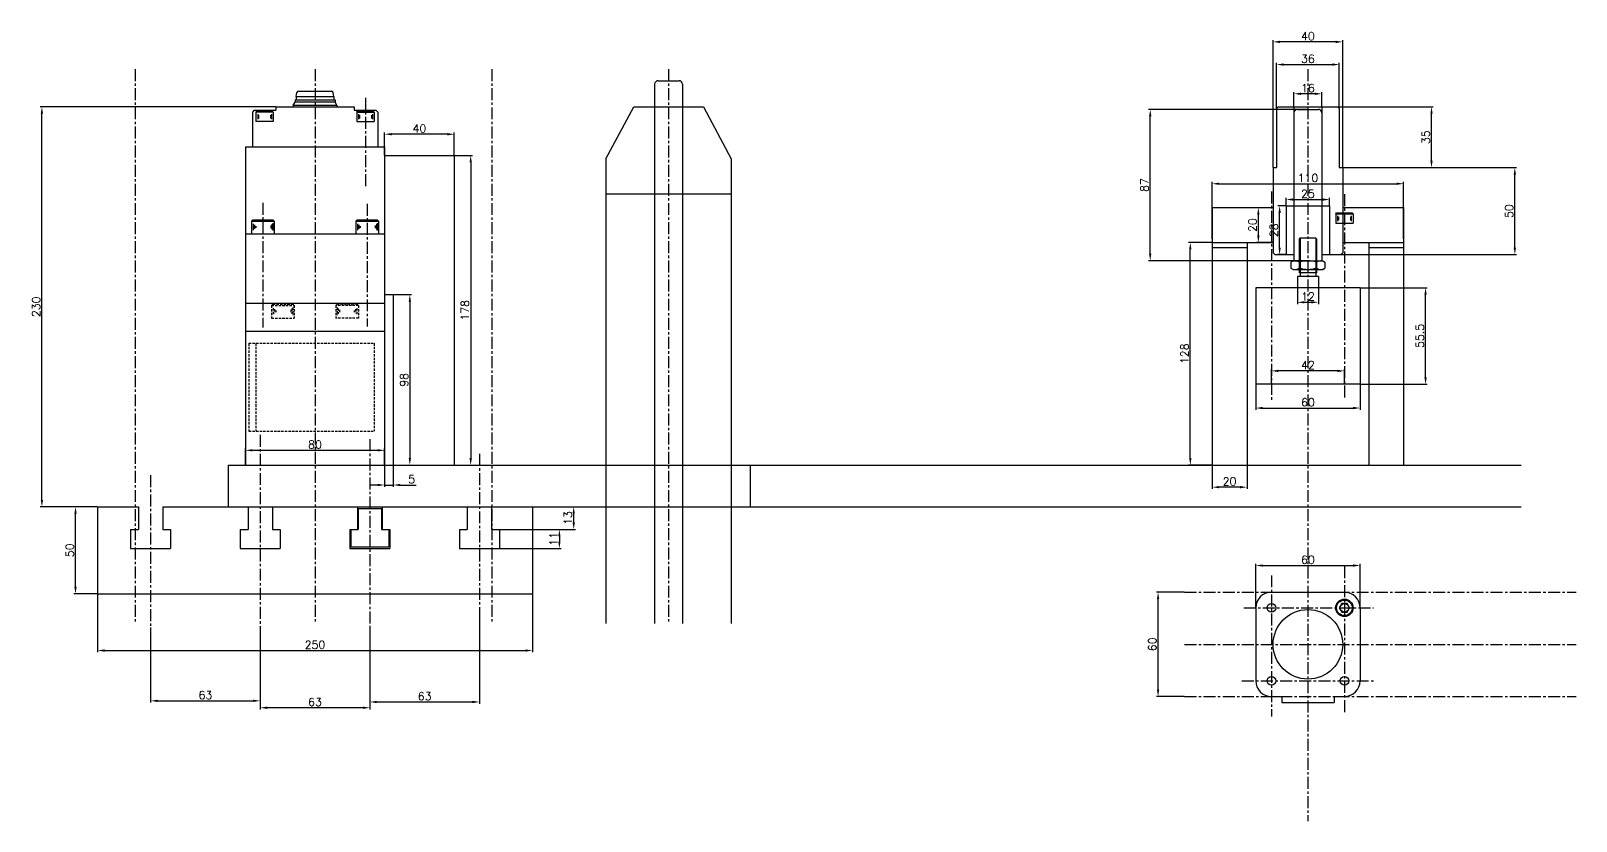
# Model space of a CAD drawing. Extents: x -1050 to 4472, y -2429 to 1188.
# Drawn here: x 715 to 1603, y -803 to -349 of the extents above; entities that cross this region are included whole.
import ezdxf

# ---------------------------------------------------------------- set-up
doc = ezdxf.new("R2010")
doc.units = 0
doc.header["$LTSCALE"] = 5.5
doc.header["$MEASUREMENT"] = 0
doc.linetypes.add('CENTER', pattern=[2, 1.25, -0.25, 0.25, -0.25])
doc.linetypes.add('HIDDEN', pattern=[0.375, 0.25, -0.125])
doc.layers.get('0').update_dxf_attribs({"linetype": 'CONTINUOUS'})
doc.layers.get('DEFPOINTS').update_dxf_attribs({"linetype": 'CONTINUOUS'})
for name, color, linetype in [('CL', 1, 'CENTER'), ('CO', 3, 'CONTINUOUS'), ('FI', 1, 'CONTINUOUS'), ('OC', 1, 'HIDDEN')]:
    doc.layers.add(name, color=color, linetype=linetype)
doc.styles.add('ROMANS', font='ROMANS.SHX')
doc.dimstyles.new('2', dxfattribs={"dimscale": 2, "dimtxt": 2.3, "dimasz": 2, "dimexe": 0.5, "dimexo": 0.0625, "dimgap": 0.5, "dimtad": 1, "dimdec": 4, "dimdsep": 46, "dimtxsty": 'ROMANS', "dimcen": -2, "dimclrt": 7, "dimadec": 0, "dimazin": 0, "dimtfac": 0.869565, "dimtdec": 4, "dimtmove": 0, "dimatfit": 3, "dimfxl": 1, "dimtolj": 1, "dimarcsym": 0})

# ---------------------------------------------------------------- blocks, each defined once
blk = doc.blocks.new('08912L')
for p, q in [((-6.5, 7.2), (-5.7, 8)), ((-6.5, 7.2), (-6.5, 0)), ((-6.5, 0), (6.5, 0)), ((-5.7, 8), (5.7, 8)), ((5.7, 8), (6.5, 7.2)), ((6.5, 7.2), (6.5, 0))]:
    blk.add_line(p, q)
at = {"color": 1}
for p, q in [((-6.5, 7.2), (6.5, 7.2)), ((-5.56, 5.75), (-5.56, 2.02)), ((-4.81, 5.13), (-4.81, 2.89)), ((-4.07, 4.39), (-4.07, 3.39)), ((4.52, 4.76), (4.52, 3.14)), ((5.26, 5.51), (5.26, 2.52)), ((5.76, 6.13), (5.76, 1.78))]:
    blk.add_line(p, q, dxfattribs=at)
blk = doc.blocks.new('06912l')
for p, q in [((-5, 5.5), (-4.5, 6)), ((-5, 5.5), (-5, 0)), ((-5, 0), (5, 0)), ((-4.5, 6), (4.5, 6)), ((5, 5.5), (4.5, 6)), ((5, 5.5), (5, 0))]:
    blk.add_line(p, q)
at = {"color": 1}
for p, q in [((-5, 5.5), (5, 5.5)), ((-3.95, 4.33), (-3.95, 1.3)), ((-3.49, 3.73), (-3.49, 1.75)), ((3.49, 3.73), (3.49, 1.75)), ((3.95, 4.33), (3.95, 1.3))]:
    blk.add_line(p, q, dxfattribs=at)
blk = doc.blocks.new('*D80')
at = {"layer": 'CO', "color": 0, "lineweight": -2}
for p, q in [((855.95, -392.28), (720.59, -392.28)), ((721.59, -618.28), (721.59, -396.28)), ((753.45, -622.28), (720.59, -622.28))]:
    blk.add_line(p, q, dxfattribs=at)
at = {"layer": 'CO', "color": 0}
for points in [[(720.92, -396.28), (722.26, -396.28), (721.59, -392.28)], [(720.92, -618.28), (722.26, -618.28), (721.59, -622.28)]]:
    blk.add_solid(points, dxfattribs=at)
at = {"layer": 'DEFPOINTS', "color": 0}
for p in [(721.59, -392.28), (856.07, -392.28), (753.57, -622.28)]:
    blk.add_point(p, dxfattribs=at)
at = {"layer": 'CO', "color": 7, "insert": (718.29, -507.28), "char_height": 4.6, "attachment_point": 5, "rotation": 90, "style": 'ROMANS'}
blk.add_mtext('\\A1;230', dxfattribs=at)
blk = doc.blocks.new('*D81')
at = {"layer": 'CO', "color": 0, "lineweight": -2}
for p, q in [((753.57, -672.4), (753.57, -705.91)), ((1003.57, -672.4), (1003.57, -705.91)), ((757.57, -704.91), (999.57, -704.91))]:
    blk.add_line(p, q, dxfattribs=at)
at = {"layer": 'CO', "color": 0}
for points in [[(757.57, -704.25), (757.57, -705.58), (753.57, -704.91)], [(999.57, -704.25), (999.57, -705.58), (1003.57, -704.91)]]:
    blk.add_solid(points, dxfattribs=at)
at = {"layer": 'DEFPOINTS', "color": 0}
for p in [(753.57, -672.28), (1003.57, -672.28), (1003.57, -704.91)]:
    blk.add_point(p, dxfattribs=at)
at = {"layer": 'CO', "color": 7, "insert": (878.57, -701.61), "char_height": 4.6, "attachment_point": 5, "style": 'ROMANS'}
blk.add_mtext('\\A1;250', dxfattribs=at)
blk = doc.blocks.new('*D82')
at = {"layer": 'CO', "color": 0, "lineweight": -2}
for p, q in [((753.45, -622.28), (739.91, -622.28)), ((740.91, -668.28), (740.91, -626.28)), ((753.45, -672.28), (739.91, -672.28))]:
    blk.add_line(p, q, dxfattribs=at)
at = {"layer": 'CO', "color": 0}
for points in [[(740.24, -626.28), (741.57, -626.28), (740.91, -622.28)], [(740.24, -668.28), (741.57, -668.28), (740.91, -672.28)]]:
    blk.add_solid(points, dxfattribs=at)
at = {"layer": 'DEFPOINTS', "color": 0}
for p in [(740.91, -622.28), (753.57, -622.28), (753.57, -672.28)]:
    blk.add_point(p, dxfattribs=at)
at = {"layer": 'CO', "color": 7, "insert": (737.61, -647.28), "char_height": 4.6, "attachment_point": 5, "rotation": 90, "style": 'ROMANS'}
blk.add_mtext('\\A1;50', dxfattribs=at)
blk = doc.blocks.new('*D83')
at = {"layer": 'CO', "color": 0, "lineweight": -2}
for p, q in [((984.7, -635.28), (1020, -635.28)), ((1019, -639.28), (1019, -642.28)), ((984.7, -646.28), (1020, -646.28))]:
    blk.add_line(p, q, dxfattribs=at)
at = {"layer": 'CO', "color": 0}
for points in [[(1018.33, -639.28), (1019.66, -639.28), (1019, -635.28)], [(1018.33, -642.28), (1019.66, -642.28), (1019, -646.28)]]:
    blk.add_solid(points, dxfattribs=at)
at = {"layer": 'DEFPOINTS', "color": 0}
for p in [(984.57, -635.28), (984.57, -646.28), (1019, -646.28)]:
    blk.add_point(p, dxfattribs=at)
at = {"layer": 'CO', "color": 7, "insert": (1015.7, -640.78), "char_height": 4.6, "attachment_point": 5, "rotation": 90, "style": 'ROMANS'}
blk.add_mtext('\\A1;11', dxfattribs=at)
blk = doc.blocks.new('*D84')
at = {"layer": 'CO', "color": 0, "lineweight": -2}
for p, q in [((1003.7, -622.28), (1028.25, -622.28)), ((1027.25, -631.28), (1027.25, -626.28)), ((984.7, -635.28), (1028.25, -635.28))]:
    blk.add_line(p, q, dxfattribs=at)
at = {"layer": 'CO', "color": 0}
for points in [[(1026.58, -626.28), (1027.91, -626.28), (1027.25, -622.28)], [(1026.58, -631.28), (1027.91, -631.28), (1027.25, -635.28)]]:
    blk.add_solid(points, dxfattribs=at)
at = {"layer": 'DEFPOINTS', "color": 0}
for p in [(1003.57, -622.28), (1027.25, -622.28), (984.57, -635.28)]:
    blk.add_point(p, dxfattribs=at)
at = {"layer": 'CO', "color": 7, "insert": (1023.95, -628.78), "char_height": 4.6, "attachment_point": 5, "rotation": 90, "style": 'ROMANS'}
blk.add_mtext('\\A1;13', dxfattribs=at)
blk = doc.blocks.new('*D85')
at = {"layer": 'CO', "color": 0, "lineweight": -2}
for p, q in [((784.07, -691.59), (784.07, -734.82)), ((847.07, -691.59), (847.07, -734.82)), ((788.07, -733.82), (843.07, -733.82))]:
    blk.add_line(p, q, dxfattribs=at)
at = {"layer": 'CO', "color": 0}
for points in [[(788.07, -733.16), (788.07, -734.49), (784.07, -733.82)], [(843.07, -733.16), (843.07, -734.49), (847.07, -733.82)]]:
    blk.add_solid(points, dxfattribs=at)
at = {"layer": 'DEFPOINTS', "color": 0}
for p in [(784.07, -691.46), (847.07, -691.46), (847.07, -733.82)]:
    blk.add_point(p, dxfattribs=at)
at = {"layer": 'CO', "color": 7, "insert": (815.57, -730.52), "char_height": 4.6, "attachment_point": 5, "style": 'ROMANS'}
blk.add_mtext('\\A1;63', dxfattribs=at)
blk = doc.blocks.new('*D86')
at = {"layer": 'CO', "color": 0, "lineweight": -2}
for p, q in [((847.07, -691.59), (847.07, -738.8)), ((910.07, -691.59), (910.07, -738.8)), ((906.07, -737.8), (851.07, -737.8))]:
    blk.add_line(p, q, dxfattribs=at)
at = {"layer": 'CO', "color": 0}
for points in [[(851.07, -737.13), (851.07, -738.47), (847.07, -737.8)], [(906.07, -737.13), (906.07, -738.47), (910.07, -737.8)]]:
    blk.add_solid(points, dxfattribs=at)
at = {"layer": 'DEFPOINTS', "color": 0}
for p in [(847.07, -691.46), (910.07, -691.46), (847.07, -737.8)]:
    blk.add_point(p, dxfattribs=at)
at = {"layer": 'CO', "color": 7, "insert": (878.57, -734.5), "char_height": 4.6, "attachment_point": 5, "style": 'ROMANS'}
blk.add_mtext('\\A1;63', dxfattribs=at)
blk = doc.blocks.new('*D87')
at = {"layer": 'CO', "color": 0, "lineweight": -2}
for p, q in [((910.07, -691.59), (910.07, -735.49)), ((973.07, -684.32), (973.07, -735.49)), ((914.07, -734.49), (969.07, -734.49))]:
    blk.add_line(p, q, dxfattribs=at)
at = {"layer": 'CO', "color": 0}
for points in [[(914.07, -733.82), (914.07, -735.15), (910.07, -734.49)], [(969.07, -733.82), (969.07, -735.15), (973.07, -734.49)]]:
    blk.add_solid(points, dxfattribs=at)
at = {"layer": 'DEFPOINTS', "color": 0}
for p in [(910.07, -691.46), (973.07, -684.19), (973.07, -734.49)]:
    blk.add_point(p, dxfattribs=at)
at = {"layer": 'CO', "color": 7, "insert": (941.57, -731.19), "char_height": 4.6, "attachment_point": 5, "style": 'ROMANS'}
blk.add_mtext('\\A1;63', dxfattribs=at)
blk = doc.blocks.new('*D90')
at = {"layer": 'CO', "color": 0, "lineweight": -2}
for p, q in [((838.57, -598.15), (838.57, -588.79)), ((842.57, -589.79), (914.57, -589.79)), ((918.57, -598.15), (918.57, -588.79))]:
    blk.add_line(p, q, dxfattribs=at)
at = {"layer": 'CO', "color": 0}
for points in [[(842.57, -589.12), (842.57, -590.46), (838.57, -589.79)], [(914.57, -589.12), (914.57, -590.46), (918.57, -589.79)]]:
    blk.add_solid(points, dxfattribs=at)
at = {"layer": 'DEFPOINTS', "color": 0}
for p in [(918.57, -589.79), (838.57, -598.28), (918.57, -598.28)]:
    blk.add_point(p, dxfattribs=at)
at = {"layer": 'CO', "color": 7, "insert": (878.57, -586.49), "char_height": 4.6, "attachment_point": 5, "style": 'ROMANS'}
blk.add_mtext('\\A1;80', dxfattribs=at)
blk = doc.blocks.new('06912s')
blk.add_lwpolyline([(-1.48, 2.55), (-2.95, 0), (-1.48, -2.55), (1.48, -2.55), (2.95, 0), (1.48, 2.55)], close=True)
blk.add_circle((0, 0), 5)
at = {"color": 1}
blk.add_circle((0, 0), 4.5, dxfattribs=at)
blk = doc.blocks.new('*D110')
at = {"layer": 'CO', "color": 0, "lineweight": -2}
for p, q in [((1394.22, -598.4), (1394.22, -611.98)), ((1414.22, -598.4), (1414.22, -611.98)), ((1410.22, -610.98), (1398.22, -610.98))]:
    blk.add_line(p, q, dxfattribs=at)
at = {"layer": 'CO', "color": 0}
for points in [[(1398.22, -610.31), (1398.22, -611.64), (1394.22, -610.98)], [(1410.22, -610.31), (1410.22, -611.64), (1414.22, -610.98)]]:
    blk.add_solid(points, dxfattribs=at)
at = {"layer": 'DEFPOINTS', "color": 0}
for p in [(1394.22, -598.28), (1414.22, -598.28), (1394.22, -610.98)]:
    blk.add_point(p, dxfattribs=at)
at = {"layer": 'CO', "color": 7, "insert": (1404.22, -607.68), "char_height": 4.6, "attachment_point": 5, "style": 'ROMANS'}
blk.add_mtext('\\A1;20', dxfattribs=at)
blk = doc.blocks.new('*D111')
at = {"layer": 'CO', "color": 0, "lineweight": -2}
for p, q in [((1394.1, -470.28), (1380.64, -470.28)), ((1381.64, -594.28), (1381.64, -474.28)), ((1394.1, -598.28), (1380.64, -598.28))]:
    blk.add_line(p, q, dxfattribs=at)
at = {"layer": 'CO', "color": 0}
for points in [[(1380.98, -474.28), (1382.31, -474.28), (1381.64, -470.28)], [(1380.98, -594.28), (1382.31, -594.28), (1381.64, -598.28)]]:
    blk.add_solid(points, dxfattribs=at)
at = {"layer": 'DEFPOINTS', "color": 0}
for p in [(1381.64, -470.28), (1394.22, -470.28), (1394.22, -598.28)]:
    blk.add_point(p, dxfattribs=at)
at = {"layer": 'CO', "color": 7, "insert": (1378.34, -534.28), "char_height": 4.6, "attachment_point": 5, "rotation": 90, "style": 'ROMANS'}
blk.add_mtext('\\A1;128', dxfattribs=at)
blk = doc.blocks.new('*D112')
at = {"layer": 'CO', "color": 0, "lineweight": -2}
for p, q in [((1378.14, -671.35), (1362.11, -671.35)), ((1363.11, -727.35), (1363.11, -675.35)), ((1378.14, -731.35), (1362.11, -731.35))]:
    blk.add_line(p, q, dxfattribs=at)
at = {"layer": 'CO', "color": 0}
for points in [[(1362.44, -675.35), (1363.77, -675.35), (1363.11, -671.35)], [(1362.44, -727.35), (1363.77, -727.35), (1363.11, -731.35)]]:
    blk.add_solid(points, dxfattribs=at)
at = {"layer": 'DEFPOINTS', "color": 0}
for p in [(1363.11, -671.35), (1378.26, -671.35), (1378.26, -731.35)]:
    blk.add_point(p, dxfattribs=at)
at = {"layer": 'CO', "color": 7, "insert": (1359.81, -701.35), "char_height": 4.6, "attachment_point": 5, "rotation": 90, "style": 'ROMANS'}
blk.add_mtext('\\A1;60', dxfattribs=at)
blk = doc.blocks.new('*D113')
at = {"layer": 'CO', "color": 0, "lineweight": -2}
for p, q in [((1429.1, -450.28), (1419.74, -450.28)), ((1420.74, -466.28), (1420.74, -454.28)), ((1429.1, -470.28), (1419.74, -470.28))]:
    blk.add_line(p, q, dxfattribs=at)
at = {"layer": 'CO', "color": 0}
for points in [[(1420.07, -454.28), (1421.41, -454.28), (1420.74, -450.28)], [(1420.07, -466.28), (1421.41, -466.28), (1420.74, -470.28)]]:
    blk.add_solid(points, dxfattribs=at)
at = {"layer": 'DEFPOINTS', "color": 0}
for p in [(1420.74, -450.28), (1429.22, -450.28), (1429.22, -470.28)]:
    blk.add_point(p, dxfattribs=at)
at = {"layer": 'CO', "color": 7, "insert": (1417.44, -460.28), "char_height": 4.6, "attachment_point": 5, "rotation": 90, "style": 'ROMANS'}
blk.add_mtext('\\A1;20', dxfattribs=at)
blk = doc.blocks.new('*D114')
at = {"layer": 'CO', "color": 0, "lineweight": -2}
for p, q in [((1394.22, -468.15), (1394.22, -435.52)), ((1398.22, -436.52), (1500.22, -436.52)), ((1504.22, -468.15), (1504.22, -435.52))]:
    blk.add_line(p, q, dxfattribs=at)
at = {"layer": 'CO', "color": 0}
for points in [[(1398.22, -435.85), (1398.22, -437.18), (1394.22, -436.52)], [(1500.22, -435.85), (1500.22, -437.18), (1504.22, -436.52)]]:
    blk.add_solid(points, dxfattribs=at)
at = {"layer": 'DEFPOINTS', "color": 0}
for p in [(1504.22, -436.52), (1394.22, -468.28), (1504.22, -468.28)]:
    blk.add_point(p, dxfattribs=at)
at = {"layer": 'CO', "color": 7, "insert": (1449.22, -433.22), "char_height": 4.6, "attachment_point": 5, "style": 'ROMANS'}
blk.add_mtext('\\A1;110', dxfattribs=at)
blk = doc.blocks.new('*D115')
at = {"layer": 'CO', "color": 0, "lineweight": -2}
for p, q in [((1431.22, -393.15), (1431.22, -367)), ((1435.22, -368), (1463.22, -368)), ((1467.22, -393.15), (1467.22, -367))]:
    blk.add_line(p, q, dxfattribs=at)
at = {"layer": 'CO', "color": 0}
for points in [[(1435.22, -367.33), (1435.22, -368.66), (1431.22, -368)], [(1463.22, -367.33), (1463.22, -368.66), (1467.22, -368)]]:
    blk.add_solid(points, dxfattribs=at)
at = {"layer": 'DEFPOINTS', "color": 0}
for p in [(1467.22, -368), (1431.22, -393.28), (1467.22, -393.28)]:
    blk.add_point(p, dxfattribs=at)
at = {"layer": 'CO', "color": 7, "insert": (1449.22, -364.7), "char_height": 4.6, "attachment_point": 5, "style": 'ROMANS'}
blk.add_mtext('\\A1;36', dxfattribs=at)
blk = doc.blocks.new('*D116')
at = {"layer": 'CO', "color": 0, "lineweight": -2}
for p, q in [((1429.22, -427.15), (1429.22, -353.96)), ((1465.22, -354.96), (1433.22, -354.96)), ((1469.22, -427.15), (1469.22, -353.96))]:
    blk.add_line(p, q, dxfattribs=at)
at = {"layer": 'CO', "color": 0}
for points in [[(1433.22, -354.29), (1433.22, -355.63), (1429.22, -354.96)], [(1465.22, -354.29), (1465.22, -355.63), (1469.22, -354.96)]]:
    blk.add_solid(points, dxfattribs=at)
at = {"layer": 'DEFPOINTS', "color": 0}
for p in [(1429.22, -354.96), (1429.22, -427.28), (1469.22, -427.28)]:
    blk.add_point(p, dxfattribs=at)
at = {"layer": 'CO', "color": 7, "insert": (1449.22, -351.66), "char_height": 4.6, "attachment_point": 5, "style": 'ROMANS'}
blk.add_mtext('\\A1;40', dxfattribs=at)
blk = doc.blocks.new('*D117')
at = {"layer": 'CO', "color": 0, "lineweight": -2}
for p, q in [((1469.35, -427.28), (1569.17, -427.28)), ((1568.17, -473.28), (1568.17, -431.28)), ((1468.35, -477.28), (1569.17, -477.28))]:
    blk.add_line(p, q, dxfattribs=at)
at = {"layer": 'CO', "color": 0}
for points in [[(1567.5, -431.28), (1568.83, -431.28), (1568.17, -427.28)], [(1567.5, -473.28), (1568.83, -473.28), (1568.17, -477.28)]]:
    blk.add_solid(points, dxfattribs=at)
at = {"layer": 'DEFPOINTS', "color": 0}
for p in [(1469.22, -427.28), (1568.17, -427.28), (1468.22, -477.28)]:
    blk.add_point(p, dxfattribs=at)
at = {"layer": 'CO', "color": 7, "insert": (1564.87, -452.28), "char_height": 4.6, "attachment_point": 5, "rotation": 90, "style": 'ROMANS'}
blk.add_mtext('\\A1;50', dxfattribs=at)
blk = doc.blocks.new('*D118')
at = {"layer": 'CO', "color": 0, "lineweight": -2}
for p, q in [((1466.35, -392.28), (1521.26, -392.28)), ((1520.26, -423.28), (1520.26, -396.28)), ((1469.35, -427.28), (1521.26, -427.28))]:
    blk.add_line(p, q, dxfattribs=at)
at = {"layer": 'CO', "color": 0}
for points in [[(1519.6, -396.28), (1520.93, -396.28), (1520.26, -392.28)], [(1519.6, -423.28), (1520.93, -423.28), (1520.26, -427.28)]]:
    blk.add_solid(points, dxfattribs=at)
at = {"layer": 'DEFPOINTS', "color": 0}
for p in [(1466.22, -392.28), (1520.26, -392.28), (1469.22, -427.28)]:
    blk.add_point(p, dxfattribs=at)
at = {"layer": 'CO', "color": 7, "insert": (1516.96, -409.78), "char_height": 4.6, "attachment_point": 5, "rotation": 90, "style": 'ROMANS'}
blk.add_mtext('\\A1;35', dxfattribs=at)
blk = doc.blocks.new('*D119')
at = {"layer": 'CO', "color": 0, "lineweight": -2}
for p, q in [((1436.6, -449.28), (1431.97, -449.28)), ((1432.97, -473.28), (1432.97, -453.28)), ((1436.6, -477.28), (1431.97, -477.28))]:
    blk.add_line(p, q, dxfattribs=at)
at = {"layer": 'CO', "color": 0}
for points in [[(1432.31, -453.28), (1433.64, -453.28), (1432.97, -449.28)], [(1432.31, -473.28), (1433.64, -473.28), (1432.97, -477.28)]]:
    blk.add_solid(points, dxfattribs=at)
at = {"layer": 'DEFPOINTS', "color": 0}
for p in [(1432.97, -449.28), (1436.72, -449.28), (1436.72, -477.28)]:
    blk.add_point(p, dxfattribs=at)
at = {"layer": 'CO', "color": 7, "insert": (1429.67, -463.28), "char_height": 4.6, "attachment_point": 5, "rotation": 90, "style": 'ROMANS'}
blk.add_mtext('\\A1;28', dxfattribs=at)
blk = doc.blocks.new('*D120')
at = {"layer": 'CO', "color": 0, "lineweight": -2}
for p, q in [((1436.72, -449.15), (1436.72, -444.6)), ((1440.72, -445.6), (1457.72, -445.6)), ((1461.72, -449.15), (1461.72, -444.6))]:
    blk.add_line(p, q, dxfattribs=at)
at = {"layer": 'CO', "color": 0}
for points in [[(1440.72, -444.94), (1440.72, -446.27), (1436.72, -445.6)], [(1457.72, -444.94), (1457.72, -446.27), (1461.72, -445.6)]]:
    blk.add_solid(points, dxfattribs=at)
at = {"layer": 'DEFPOINTS', "color": 0}
for p in [(1436.72, -449.28), (1461.72, -445.6), (1461.72, -449.28)]:
    blk.add_point(p, dxfattribs=at)
at = {"layer": 'CO', "color": 7, "insert": (1449.22, -442.3), "char_height": 4.6, "attachment_point": 5, "style": 'ROMANS'}
blk.add_mtext('\\A1;25', dxfattribs=at)
blk = doc.blocks.new('*D121')
at = {"layer": 'CO', "color": 0, "lineweight": -2}
for p, q in [((1441.22, -392.15), (1441.22, -383.81)), ((1453.22, -384.81), (1445.22, -384.81)), ((1457.22, -392.15), (1457.22, -383.81))]:
    blk.add_line(p, q, dxfattribs=at)
at = {"layer": 'CO', "color": 0}
for points in [[(1445.22, -384.14), (1445.22, -385.48), (1441.22, -384.81)], [(1453.22, -384.14), (1453.22, -385.48), (1457.22, -384.81)]]:
    blk.add_solid(points, dxfattribs=at)
at = {"layer": 'DEFPOINTS', "color": 0}
for p in [(1441.22, -384.81), (1441.22, -392.28), (1457.22, -392.28)]:
    blk.add_point(p, dxfattribs=at)
at = {"layer": 'CO', "color": 7, "insert": (1449.22, -381.51), "char_height": 4.6, "attachment_point": 5, "style": 'ROMANS'}
blk.add_mtext('\\A1;16', dxfattribs=at)
blk = doc.blocks.new('*D122')
at = {"layer": 'CO', "color": 0, "lineweight": -2}
for p, q in [((1449.1, -393.78), (1357.61, -393.78)), ((1358.61, -476.78), (1358.61, -397.78)), ((1449.1, -480.78), (1357.61, -480.78))]:
    blk.add_line(p, q, dxfattribs=at)
at = {"layer": 'CO', "color": 0}
for points in [[(1357.94, -397.78), (1359.27, -397.78), (1358.61, -393.78)], [(1357.94, -476.78), (1359.27, -476.78), (1358.61, -480.78)]]:
    blk.add_solid(points, dxfattribs=at)
at = {"layer": 'DEFPOINTS', "color": 0}
for p in [(1358.61, -393.78), (1449.22, -393.78), (1449.22, -480.78)]:
    blk.add_point(p, dxfattribs=at)
at = {"layer": 'CO', "color": 7, "insert": (1355.31, -437.28), "char_height": 4.6, "attachment_point": 5, "rotation": 90, "style": 'ROMANS'}
blk.add_mtext('\\A1;87', dxfattribs=at)
blk = doc.blocks.new('*D123')
at = {"layer": 'CO', "color": 0, "lineweight": -2}
for p, q in [((918.57, -420.15), (918.57, -407.05)), ((954.57, -408.05), (922.57, -408.05)), ((958.57, -420.15), (958.57, -407.05))]:
    blk.add_line(p, q, dxfattribs=at)
at = {"layer": 'CO', "color": 0}
for points in [[(922.57, -407.38), (922.57, -408.72), (918.57, -408.05)], [(954.57, -407.38), (954.57, -408.72), (958.57, -408.05)]]:
    blk.add_solid(points, dxfattribs=at)
at = {"layer": 'DEFPOINTS', "color": 0}
for p in [(918.57, -408.05), (918.57, -420.28), (958.57, -420.28)]:
    blk.add_point(p, dxfattribs=at)
at = {"layer": 'CO', "color": 7, "insert": (938.57, -404.75), "char_height": 4.6, "attachment_point": 5, "style": 'ROMANS'}
blk.add_mtext('\\A1;40', dxfattribs=at)
blk = doc.blocks.new('*D124')
at = {"layer": 'CO', "color": 0, "lineweight": -2}
for p, q in [((958.7, -420.28), (969.04, -420.28)), ((968.04, -424.28), (968.04, -594.28)), ((958.7, -598.28), (969.04, -598.28))]:
    blk.add_line(p, q, dxfattribs=at)
at = {"layer": 'CO', "color": 0}
for points in [[(967.37, -424.28), (968.7, -424.28), (968.04, -420.28)], [(967.37, -594.28), (968.7, -594.28), (968.04, -598.28)]]:
    blk.add_solid(points, dxfattribs=at)
at = {"layer": 'DEFPOINTS', "color": 0}
for p in [(958.57, -420.28), (958.57, -598.28), (968.04, -598.28)]:
    blk.add_point(p, dxfattribs=at)
at = {"layer": 'CO', "color": 7, "insert": (964.74, -509.28), "char_height": 4.6, "attachment_point": 5, "rotation": 90, "style": 'ROMANS'}
blk.add_mtext('\\A1;178', dxfattribs=at)
blk = doc.blocks.new('*D125')
at = {"layer": 'CO', "color": 0, "lineweight": -2}
for p, q in [((923.7, -500.28), (934.06, -500.28)), ((933.06, -504.28), (933.06, -594.28)), ((923.7, -598.28), (934.06, -598.28))]:
    blk.add_line(p, q, dxfattribs=at)
at = {"layer": 'CO', "color": 0}
for points in [[(932.39, -504.28), (933.73, -504.28), (933.06, -500.28)], [(932.39, -594.28), (933.73, -594.28), (933.06, -598.28)]]:
    blk.add_solid(points, dxfattribs=at)
at = {"layer": 'DEFPOINTS', "color": 0}
for p in [(923.57, -500.28), (923.57, -598.28), (933.06, -598.28)]:
    blk.add_point(p, dxfattribs=at)
at = {"layer": 'CO', "color": 7, "insert": (929.76, -549.28), "char_height": 4.6, "attachment_point": 5, "rotation": 90, "style": 'ROMANS'}
blk.add_mtext('\\A1;98', dxfattribs=at)
blk = doc.blocks.new('*D126')
at = {"layer": 'CO', "color": 0, "lineweight": -2}
for p, q in [((918.57, -598.4), (918.57, -610.74)), ((923.57, -598.4), (923.57, -610.74)), ((914.57, -609.74), (910.57, -609.74)), ((918.57, -609.74), (923.57, -609.74)), ((927.57, -609.74), (936.64, -609.74))]:
    blk.add_line(p, q, dxfattribs=at)
at = {"layer": 'CO', "color": 0}
for points in [[(914.57, -609.07), (914.57, -610.41), (918.57, -609.74)], [(927.57, -609.07), (927.57, -610.41), (923.57, -609.74)]]:
    blk.add_solid(points, dxfattribs=at)
at = {"layer": 'DEFPOINTS', "color": 0}
for p in [(918.57, -598.28), (923.57, -598.28), (923.57, -609.74)]:
    blk.add_point(p, dxfattribs=at)
at = {"layer": 'CO', "color": 7, "insert": (934.11, -606.44), "char_height": 4.6, "attachment_point": 5, "style": 'ROMANS'}
blk.add_mtext('\\A1;5', dxfattribs=at)
blk = doc.blocks.new('*D134')
at = {"layer": 'CO', "color": 0, "lineweight": -2}
for p, q in [((1419.22, -551.9), (1419.22, -566.48)), ((1479.22, -551.9), (1479.22, -566.48)), ((1423.22, -565.48), (1475.22, -565.48))]:
    blk.add_line(p, q, dxfattribs=at)
at = {"layer": 'CO', "color": 0}
for points in [[(1423.22, -564.81), (1423.22, -566.15), (1419.22, -565.48)], [(1475.22, -564.81), (1475.22, -566.15), (1479.22, -565.48)]]:
    blk.add_solid(points, dxfattribs=at)
at = {"layer": 'DEFPOINTS', "color": 0}
for p in [(1419.22, -551.78), (1479.22, -551.78), (1479.22, -565.48)]:
    blk.add_point(p, dxfattribs=at)
at = {"layer": 'CO', "color": 7, "insert": (1449.22, -562.18), "char_height": 4.6, "attachment_point": 5, "style": 'ROMANS'}
blk.add_mtext('\\A1;60', dxfattribs=at)
blk = doc.blocks.new('*D135')
at = {"layer": 'CO', "color": 0, "lineweight": -2}
for p, q in [((1428.22, -551.65), (1428.22, -543.13)), ((1466.22, -544.13), (1432.22, -544.13)), ((1470.22, -551.65), (1470.22, -543.13))]:
    blk.add_line(p, q, dxfattribs=at)
at = {"layer": 'CO', "color": 0}
for points in [[(1432.22, -543.46), (1432.22, -544.8), (1428.22, -544.13)], [(1466.22, -543.46), (1466.22, -544.8), (1470.22, -544.13)]]:
    blk.add_solid(points, dxfattribs=at)
at = {"layer": 'DEFPOINTS', "color": 0}
for p in [(1428.22, -544.13), (1428.22, -551.78), (1470.22, -551.78)]:
    blk.add_point(p, dxfattribs=at)
at = {"layer": 'CO', "color": 7, "insert": (1449.22, -540.83), "char_height": 4.6, "attachment_point": 5, "style": 'ROMANS'}
blk.add_mtext('\\A1;42', dxfattribs=at)
blk = doc.blocks.new('*D136')
at = {"layer": 'CO', "color": 0, "lineweight": -2}
for p, q in [((1479.35, -496.28), (1517.84, -496.28)), ((1516.84, -547.78), (1516.84, -500.28)), ((1479.35, -551.78), (1517.84, -551.78))]:
    blk.add_line(p, q, dxfattribs=at)
at = {"layer": 'CO', "color": 0}
for points in [[(1516.17, -500.28), (1517.51, -500.28), (1516.84, -496.28)], [(1516.17, -547.78), (1517.51, -547.78), (1516.84, -551.78)]]:
    blk.add_solid(points, dxfattribs=at)
at = {"layer": 'DEFPOINTS', "color": 0}
for p in [(1479.22, -496.28), (1516.84, -496.28), (1479.22, -551.78)]:
    blk.add_point(p, dxfattribs=at)
at = {"layer": 'CO', "color": 7, "insert": (1513.54, -524.03), "char_height": 4.6, "attachment_point": 5, "rotation": 90, "style": 'ROMANS'}
blk.add_mtext('\\A1;55.5', dxfattribs=at)
blk = doc.blocks.new('*D247')
at = {"layer": 'CO', "color": 0, "lineweight": -2}
for p, q in [((1419.22, -680.23), (1419.22, -655.04)), ((1423.22, -656.04), (1475.22, -656.04)), ((1479.22, -680.23), (1479.22, -655.04))]:
    blk.add_line(p, q, dxfattribs=at)
at = {"layer": 'CO', "color": 0}
for points in [[(1423.22, -655.37), (1423.22, -656.7), (1419.22, -656.04)], [(1475.22, -655.37), (1475.22, -656.7), (1479.22, -656.04)]]:
    blk.add_solid(points, dxfattribs=at)
at = {"layer": 'DEFPOINTS', "color": 0}
for p in [(1479.22, -656.04), (1419.22, -680.35), (1479.22, -680.35)]:
    blk.add_point(p, dxfattribs=at)
at = {"layer": 'CO', "color": 7, "insert": (1449.22, -652.74), "char_height": 4.6, "attachment_point": 5, "style": 'ROMANS'}
blk.add_mtext('\\A1;60', dxfattribs=at)
blk = doc.blocks.new('*D248')
at = {"layer": 'CO', "color": 0, "lineweight": -2}
for p, q in [((1443.22, -496.4), (1443.22, -505.69)), ((1455.22, -496.4), (1455.22, -505.69)), ((1447.22, -504.69), (1451.22, -504.69))]:
    blk.add_line(p, q, dxfattribs=at)
at = {"layer": 'CO', "color": 0}
for points in [[(1447.22, -504.02), (1447.22, -505.35), (1443.22, -504.69)], [(1451.22, -504.02), (1451.22, -505.35), (1455.22, -504.69)]]:
    blk.add_solid(points, dxfattribs=at)
at = {"layer": 'DEFPOINTS', "color": 0}
for p in [(1443.22, -496.28), (1455.22, -496.28), (1455.22, -504.69)]:
    blk.add_point(p, dxfattribs=at)
at = {"layer": 'CO', "color": 7, "insert": (1449.22, -501.39), "char_height": 4.6, "attachment_point": 5, "style": 'ROMANS'}
blk.add_mtext('\\A1;12', dxfattribs=at)

msp = doc.modelspace()

# ---------------------------------------------------------------- linework, layer by layer
for p, q in [((1073.77468, -379.2751), (1073.77468, -689.39569)), ((1075.77468, -377.2751), (1087.77468, -377.2751)), ((1089.77468, -379.2751), (1089.77468, -689.39569)), ((866.07468, -391.2751), (867.07468, -389.54305)), ((867.07468, -388.2751), (867.07468, -389.54305)), ((867.07468, -388.2751), (890.07468, -388.2751)), ((890.07468, -389.54305), (867.07468, -389.54305)), ((867.82468, -386.2751), (868.20795, -384.10145)), ((867.82468, -386.2751), (867.82468, -388.2751)), ((867.82468, -386.2751), (889.32468, -386.2751)), ((869.19276, -383.2751), (887.9566, -383.2751)), ((889.32468, -386.2751), (888.94141, -384.10145)), ((889.32468, -386.2751), (889.32468, -388.2751)), ((890.07468, -388.2751), (890.07468, -389.54305)), ((891.07468, -391.2751), (890.07468, -389.54305)), ((843.57468, -394.2751), (842.57468, -395.2751)), ((842.57468, -395.2751), (842.57468, -415.2751)), ((843.57468, -394.2751), (856.07468, -394.2751)), ((856.07468, -392.2751), (856.07468, -394.2751)), ((856.07468, -392.2751), (901.07468, -392.2751)), ((866.07468, -391.2751), (891.07468, -391.2751)), ((866.07468, -391.2751), (866.07468, -392.2751)), ((891.07468, -391.2751), (891.07468, -392.2751)), ((901.07468, -392.2751), (901.07468, -394.2751)), ((901.07468, -394.2751), (913.57468, -394.2751)), ((913.57468, -394.2751), (914.57468, -395.2751)), ((914.57468, -395.2751), (914.57468, -415.2751)), ((1045.77468, -422.2751), (1061.77468, -392.2751)), ((1061.77468, -392.2751), (1101.77468, -392.2751)), ((1101.77468, -392.2751), (1117.77468, -422.2751)), ((1432.22332, -392.2751), (1431.22332, -393.2751)), ((1431.22332, -393.2751), (1431.22332, -427.2751)), ((1432.22332, -392.2751), (1466.22332, -392.2751)), ((1441.22332, -392.2751), (1441.22332, -480.7751)), ((1443.22332, -393.7751), (1455.22332, -393.7751)), ((1457.22332, -392.2751), (1457.22332, -480.7751)), ((1466.22332, -392.2751), (1467.22332, -393.2751)), ((1467.22332, -393.2751), (1467.22332, -427.2751)), ((838.57468, -415.2751), (918.57468, -415.2751)), ((838.57468, -415.2751), (838.57468, -598.2751)), ((918.57468, -415.2751), (918.57468, -598.2751)), ((918.57468, -420.2751), (958.57468, -420.2751)), ((958.57468, -420.2751), (958.57468, -598.2751)), ((1045.77468, -422.2751), (1045.77468, -689.39569)), ((1117.77468, -422.2751), (1117.77468, -689.39569)), ((1429.22332, -427.2751), (1429.22332, -476.2751)), ((1429.22332, -427.2751), (1431.22332, -427.2751)), ((1467.22332, -427.2751), (1469.22332, -427.2751)), ((1469.22332, -427.2751), (1469.22332, -476.2751)), ((1045.77468, -442.2751), (1117.77468, -442.2751)), ((1394.22332, -450.2751), (1429.22332, -450.2751)), ((1394.22332, -450.2751), (1394.22332, -598.2751)), ((1436.72332, -449.2751), (1436.72332, -477.2751)), ((1436.72332, -449.2751), (1461.72332, -449.2751)), ((1461.72332, -449.2751), (1461.72332, -477.2751)), ((1469.22332, -450.2751), (1504.22332, -450.2751)), ((1504.22332, -450.2751), (1504.22332, -598.2751)), ((838.57468, -465.2751), (918.57468, -465.2751)), ((1394.22332, -470.2751), (1429.22332, -470.2751)), ((1414.22332, -470.2751), (1414.22332, -598.2751)), ((1444.72332, -467.7751), (1444.22332, -468.2751)), ((1444.22332, -468.2751), (1444.22332, -487.7751)), ((1453.72332, -467.7751), (1444.72332, -467.7751)), ((1453.72332, -467.7751), (1454.22332, -468.2751)), ((1454.22332, -468.2751), (1454.22332, -487.7751)), ((1469.22332, -470.2751), (1504.22332, -470.2751)), ((1484.22332, -470.2751), (1484.22332, -598.2751)), ((1394.22332, -473.2751), (1414.22332, -473.2751)), ((1429.22332, -476.2751), (1430.22332, -477.2751)), ((1430.22332, -477.2751), (1441.22332, -477.2751)), ((1457.22332, -477.2751), (1468.22332, -477.2751)), ((1468.22332, -477.2751), (1469.22332, -476.2751)), ((1484.22332, -473.2751), (1504.22332, -473.2751)), ((1440.72332, -480.7751), (1439.40836, -481.53429)), ((1439.40836, -481.53429), (1439.40836, -485.01591)), ((1440.72332, -485.7751), (1439.40836, -485.01591)), ((1440.72332, -480.7751), (1444.31584, -480.7751)), ((1440.72332, -485.7751), (1444.31584, -485.7751)), ((1441.22332, -480.7751), (1457.22332, -480.7751)), ((1441.22332, -480.7751), (1457.22332, -480.7751)), ((1454.22332, -487.7751), (1444.22332, -487.7751)), ((1444.31584, -480.7751), (1454.1308, -480.7751)), ((1444.31584, -481.53429), (1444.31584, -485.01591)), ((1444.31584, -485.7751), (1454.1308, -485.7751)), ((1454.1308, -480.7751), (1457.72332, -480.7751)), ((1454.1308, -481.53429), (1454.1308, -485.01591)), ((1454.1308, -485.7751), (1457.72332, -485.7751)), ((1457.72332, -480.7751), (1459.03827, -481.53429)), ((1457.72332, -485.7751), (1459.03827, -485.01591)), ((1459.03827, -481.53429), (1459.03827, -485.01591)), ((1479.22332, -496.2751), (1419.22332, -496.2751)), ((1419.22332, -496.2751), (1419.22332, -551.7751)), ((1443.22332, -489.7751), (1443.22332, -496.2751)), ((1455.22332, -489.7751), (1443.22332, -489.7751)), ((1455.22332, -489.7751), (1455.22332, -496.2751)), ((1479.22332, -496.2751), (1479.22332, -551.7751)), ((838.57468, -505.2751), (918.57468, -505.2751)), ((918.57468, -500.2751), (923.57468, -500.2751)), ((923.57468, -500.2751), (923.57468, -598.2751)), ((838.57468, -521.2751), (918.57468, -521.2751)), ((1479.22332, -551.7751), (1419.22332, -551.7751)), ((828.57468, -598.2751), (828.57468, -622.2751)), ((828.57468, -598.2751), (1571.74255, -598.2751)), ((1128.57468, -598.2751), (1128.57468, -622.2751)), ((753.57468, -622.2751), (777.07468, -622.2751)), ((753.57468, -622.2751), (753.57468, -672.2751)), ((777.07468, -622.2751), (777.07468, -635.2751)), ((791.07468, -622.2751), (1571.74255, -622.2751)), ((791.07468, -622.2751), (791.07468, -635.2751)), ((840.07468, -622.2751), (840.07468, -635.2751)), ((854.07468, -622.2751), (854.07468, -635.2751)), ((903.07468, -622.2751), (903.07468, -635.2751)), ((903.32468, -623.2751), (916.82468, -623.2751)), ((903.32468, -623.2751), (903.32468, -635.2751)), ((916.82468, -623.2751), (916.82468, -635.2751)), ((917.07468, -622.2751), (917.07468, -635.2751)), ((966.07468, -622.2751), (966.07468, -635.2751)), ((980.07468, -622.2751), (980.07468, -635.2751)), ((1003.57468, -622.2751), (1003.57468, -672.2751)), ((772.57468, -635.2751), (777.07468, -635.2751)), ((772.57468, -635.2751), (772.57468, -646.2751)), ((791.07468, -635.2751), (795.57468, -635.2751)), ((795.57468, -635.2751), (795.57468, -646.2751)), ((835.57468, -635.2751), (840.07468, -635.2751)), ((835.57468, -635.2751), (835.57468, -646.2751)), ((854.07468, -635.2751), (858.57468, -635.2751)), ((858.57468, -635.2751), (858.57468, -646.2751)), ((898.57468, -635.2751), (903.32468, -635.2751)), ((898.57468, -635.2751), (898.57468, -646.2751)), ((899.07468, -635.2751), (899.07468, -645.2751)), ((916.82468, -635.2751), (921.57468, -635.2751)), ((921.07468, -635.2751), (921.07468, -645.2751)), ((921.57468, -635.2751), (921.57468, -646.2751)), ((961.57468, -635.2751), (966.07468, -635.2751)), ((961.57468, -635.2751), (961.57468, -646.2751)), ((980.07468, -635.2751), (984.57468, -635.2751)), ((984.57468, -635.2751), (984.57468, -646.2751)), ((772.57468, -646.2751), (795.57468, -646.2751)), ((835.57468, -646.2751), (858.57468, -646.2751)), ((898.57468, -646.2751), (921.57468, -646.2751)), ((899.07468, -645.2751), (921.07468, -645.2751)), ((961.57468, -646.2751), (984.57468, -646.2751)), ((753.57468, -672.2751), (1003.57468, -672.2751)), ((1428.22332, -671.35398), (1470.22332, -671.35398)), ((1419.22332, -680.35398), (1419.22332, -722.35398)), ((1479.22332, -680.35398), (1479.22332, -722.35398)), ((1428.22332, -731.35398), (1434.22332, -731.35398)), ((1434.22332, -731.35398), (1434.22332, -734.85398)), ((1434.22332, -734.85398), (1464.22332, -734.85398)), ((1464.22332, -731.35398), (1464.22332, -734.85398)), ((1464.22332, -731.35398), (1470.22332, -731.35398))]:
    msp.add_line(p, q)
for centre, radius in [((1428.22332, -680.35398), 2.5), ((1449.22332, -701.35398), 20), ((1470.22332, -680.35398), 2.5), ((1428.22332, -722.35398), 2.5), ((1470.22332, -722.35398), 2.5)]:
    msp.add_circle(centre, radius)
for centre, radius, start, end in [((1075.77468, -379.2751), 2, 90, 180), ((1087.77468, -379.2751), 2, 0, 90), ((869.19276, -384.2751), 1, 90, 170), ((887.9566, -384.2751), 1, 10, 90), ((1443.22332, -395.7751), 2, 90, 180), ((1455.22332, -395.7751), 2, 0, 90), ((1441.8621, -485.12), 4.3449, 55.61575253, 124.38424747), ((1441.8621, -481.4302), 4.3449, 235.61575253, 304.38424747), ((1449.22332, -497.01591), 16.24081, 72.41204623, 107.58795377), ((1449.22332, -469.53429), 16.24081, 252.41204623, 287.58795377), ((1456.58453, -485.12), 4.3449, 55.61575253, 124.38424747), ((1456.58453, -481.4302), 4.3449, 235.61575253, 304.38424747), ((1428.22332, -680.35398), 9, 90, 180), ((1470.22332, -680.35398), 9, 0, 90), ((1428.22332, -722.35398), 9, 180, 270), ((1470.22332, -722.35398), 9, 270, 0)]:
    msp.add_arc(centre, radius, start, end)
at = {"layer": 'CL'}
for p, q in [((775.17468, -370.61502), (775.17468, -689.39569)), ((878.57468, -370.61502), (878.57468, -689.39569)), ((980.17468, -370.61502), (980.17468, -689.39569)), ((1081.77468, -370.61502), (1081.77468, -689.39569)), ((1449.22332, -370.61502), (1449.22332, -802.98059)), ((907.57468, -387.06491), (907.57468, -438.5202)), ((1428.22332, -441.06302), (1428.22332, -561.24874)), ((1470.22332, -442.50039), (1470.22332, -559.71557)), ((848.57468, -447.58008), (848.57468, -519.17644)), ((908.57468, -448.00721), (908.57468, -518.61881)), ((847.07468, -580.85197), (847.07468, -691.46192)), ((910.07468, -583.44026), (910.07468, -691.46192)), ((973.07468, -591.8968), (973.07468, -684.19415)), ((784.07468, -604.13448), (784.07468, -691.46192)), ((1470.22332, -656.38225), (1470.22332, -741.38434)), ((1428.22332, -661.68445), (1428.22332, -742.89925)), ((1378.26147, -671.35398), (1603.36591, -671.35398)), ((1412.31426, -680.35398), (1486.96645, -680.35398)), ((1378.26147, -701.35398), (1603.36591, -701.35398)), ((1411.25537, -722.35398), (1488.02535, -722.35398)), ((1378.26147, -731.35398), (1603.36591, -731.35398))]:
    msp.add_line(p, q, dxfattribs=at)
at = {"layer": 'FI'}
for p, q in [((1444.72332, -467.7751), (1444.72332, -489.7751)), ((1453.72332, -467.7751), (1453.72332, -489.7751))]:
    msp.add_line(p, q, dxfattribs=at)
at = {"layer": 'OC'}
for p, q in [((840.57468, -528.2751), (912.57468, -528.2751)), ((840.57468, -528.2751), (840.57468, -578.7751)), ((844.57468, -528.2751), (844.57468, -578.7751)), ((912.57468, -528.2751), (912.57468, -578.7751)), ((840.57468, -578.7751), (912.57468, -578.7751))]:
    msp.add_line(p, q, dxfattribs=at)

# ---------------------------------------------------------------- block references
at = {"xscale": -1}
msp.add_blockref('06912l', (849.57468, -400.7751), dxfattribs=at)
for name, p in [('06912l', (907.57468, -400.7751)), ('08912L', (848.57468, -465.2751)), ('08912L', (908.57468, -465.2751))]:
    msp.add_blockref(name, p)
at = {"layer": 'CO'}
for name, p in [('06912l', (1470.22332, -459.2751)), ('06912s', (1470.22332, -680.35398))]:
    msp.add_blockref(name, p, dxfattribs=at)
at = {"layer": 'OC'}
msp.add_blockref('08912L', (860.07468, -513.7751), dxfattribs=at)
at = {"layer": 'OC', "xscale": -1}
msp.add_blockref('08912L', (897.07468, -513.7751), dxfattribs=at)

# ---------------------------------------------------------------- dimensions: what is measured, and where the dimension line sits
at = {"layer": 'CO'}
for base, p1, p2, picture, middle in [((1429.22332, -354.95935), (1469.22332, -427.2751), (1429.22332, -427.2751), '*D116', (1449.22332, -351.65935)), ((1467.22332, -367.99523), (1431.22332, -393.2751), (1467.22332, -393.2751), '*D115', (1449.22332, -364.69523)), ((1441.22332, -384.81138), (1457.22332, -392.2751), (1441.22332, -392.2751), '*D121', (1449.22332, -381.51138)), ((918.57468, -408.05063), (958.57468, -420.2751), (918.57468, -420.2751), '*D123', (938.57468, -404.75063)), ((1504.22332, -436.51534), (1394.22332, -468.2751), (1504.22332, -468.2751), '*D114', (1449.22332, -433.21534)), ((1461.72332, -445.60187), (1436.72332, -449.2751), (1461.72332, -449.2751), '*D120', (1449.22332, -442.30187)), ((1455.22332, -504.68716), (1443.22332, -496.2751), (1455.22332, -496.2751), '*D248', (1449.22332, -501.38716)), ((1428.22332, -544.13062), (1470.22332, -551.7751), (1428.22332, -551.7751), '*D135', (1449.22332, -540.83062)), ((1479.22332, -565.48109), (1419.22332, -551.7751), (1479.22332, -551.7751), '*D134', (1449.22332, -562.18109)), ((918.57468, -589.79162), (838.57468, -598.2751), (918.57468, -598.2751), '*D90', (878.57468, -586.49162)), ((923.57468, -609.73859), (918.57468, -598.2751), (923.57468, -598.2751), '*D126', (934.10801, -606.43859)), ((1394.22332, -610.97627), (1414.22332, -598.2751), (1394.22332, -598.2751), '*D110', (1404.22332, -607.67627)), ((1479.22332, -656.03602), (1419.22332, -680.35398), (1479.22332, -680.35398), '*D247', (1449.22332, -652.73602)), ((1003.57468, -704.91347), (753.57468, -672.2751), (1003.57468, -672.2751), '*D81', (878.57468, -701.61347)), ((847.07468, -733.82169), (784.07468, -691.46192), (847.07468, -691.46192), '*D85', (815.57468, -730.52169)), ((847.07468, -737.80161), (910.07468, -691.46192), (847.07468, -691.46192), '*D86', (878.57468, -734.50161)), ((973.07468, -734.48501), (910.07468, -691.46192), (973.07468, -684.19415), '*D87', (941.57468, -731.18501))]:
    dim = msp.add_linear_dim(base=base, p1=p1, p2=p2, dimstyle='2', dxfattribs=at)
    dim.commit()
    dim.dimension.update_dxf_attribs({"geometry": picture, "text_midpoint": middle})
for base, p1, p2, picture, middle in [((721.58926, -392.2751), (753.57468, -622.2751), (856.07468, -392.2751), '*D80', (718.28926, -507.2751)), ((1358.60722, -393.7751), (1449.22332, -480.7751), (1449.22332, -393.7751), '*D122', (1355.30722, -437.2751)), ((1520.26382, -392.2751), (1469.22332, -427.2751), (1466.22332, -392.2751), '*D118', (1516.96382, -409.7751)), ((968.03665, -598.2751), (958.57468, -420.2751), (958.57468, -598.2751), '*D124', (964.73665, -509.2751)), ((1568.16669, -427.2751), (1468.22332, -477.2751), (1469.22332, -427.2751), '*D117', (1564.86669, -452.2751)), ((1420.74099, -450.2751), (1429.22332, -470.2751), (1429.22332, -450.2751), '*D113', (1417.44099, -460.2751)), ((1432.97391, -449.2751), (1436.72332, -477.2751), (1436.72332, -449.2751), '*D119', (1429.67391, -463.2751)), ((1381.64388, -470.2751), (1394.22332, -598.2751), (1394.22332, -470.2751), '*D111', (1378.34388, -534.2751)), ((1516.84133, -496.2751), (1479.22332, -551.7751), (1479.22332, -496.2751), '*D136', (1513.54133, -524.0251)), ((933.05867, -598.2751), (923.57468, -500.2751), (923.57468, -598.2751), '*D125', (929.75867, -549.2751)), ((740.90658, -622.2751), (753.57468, -672.2751), (753.57468, -622.2751), '*D82', (737.60658, -647.2751)), ((1027.24518, -622.2751), (984.57468, -635.2751), (1003.57468, -622.2751), '*D84', (1023.94518, -628.7751)), ((1018.99728, -646.2751), (984.57468, -635.2751), (984.57468, -646.2751), '*D83', (1015.69728, -640.7751)), ((1363.10513, -671.35398), (1378.26147, -731.35398), (1378.26147, -671.35398), '*D112', (1359.80513, -701.35398))]:
    dim = msp.add_linear_dim(base=base, p1=p1, p2=p2, angle=90, dimstyle='2', dxfattribs=at)
    dim.commit()
    dim.dimension.update_dxf_attribs({"geometry": picture, "text_midpoint": middle})

doc.saveas('drawing.dxf')
